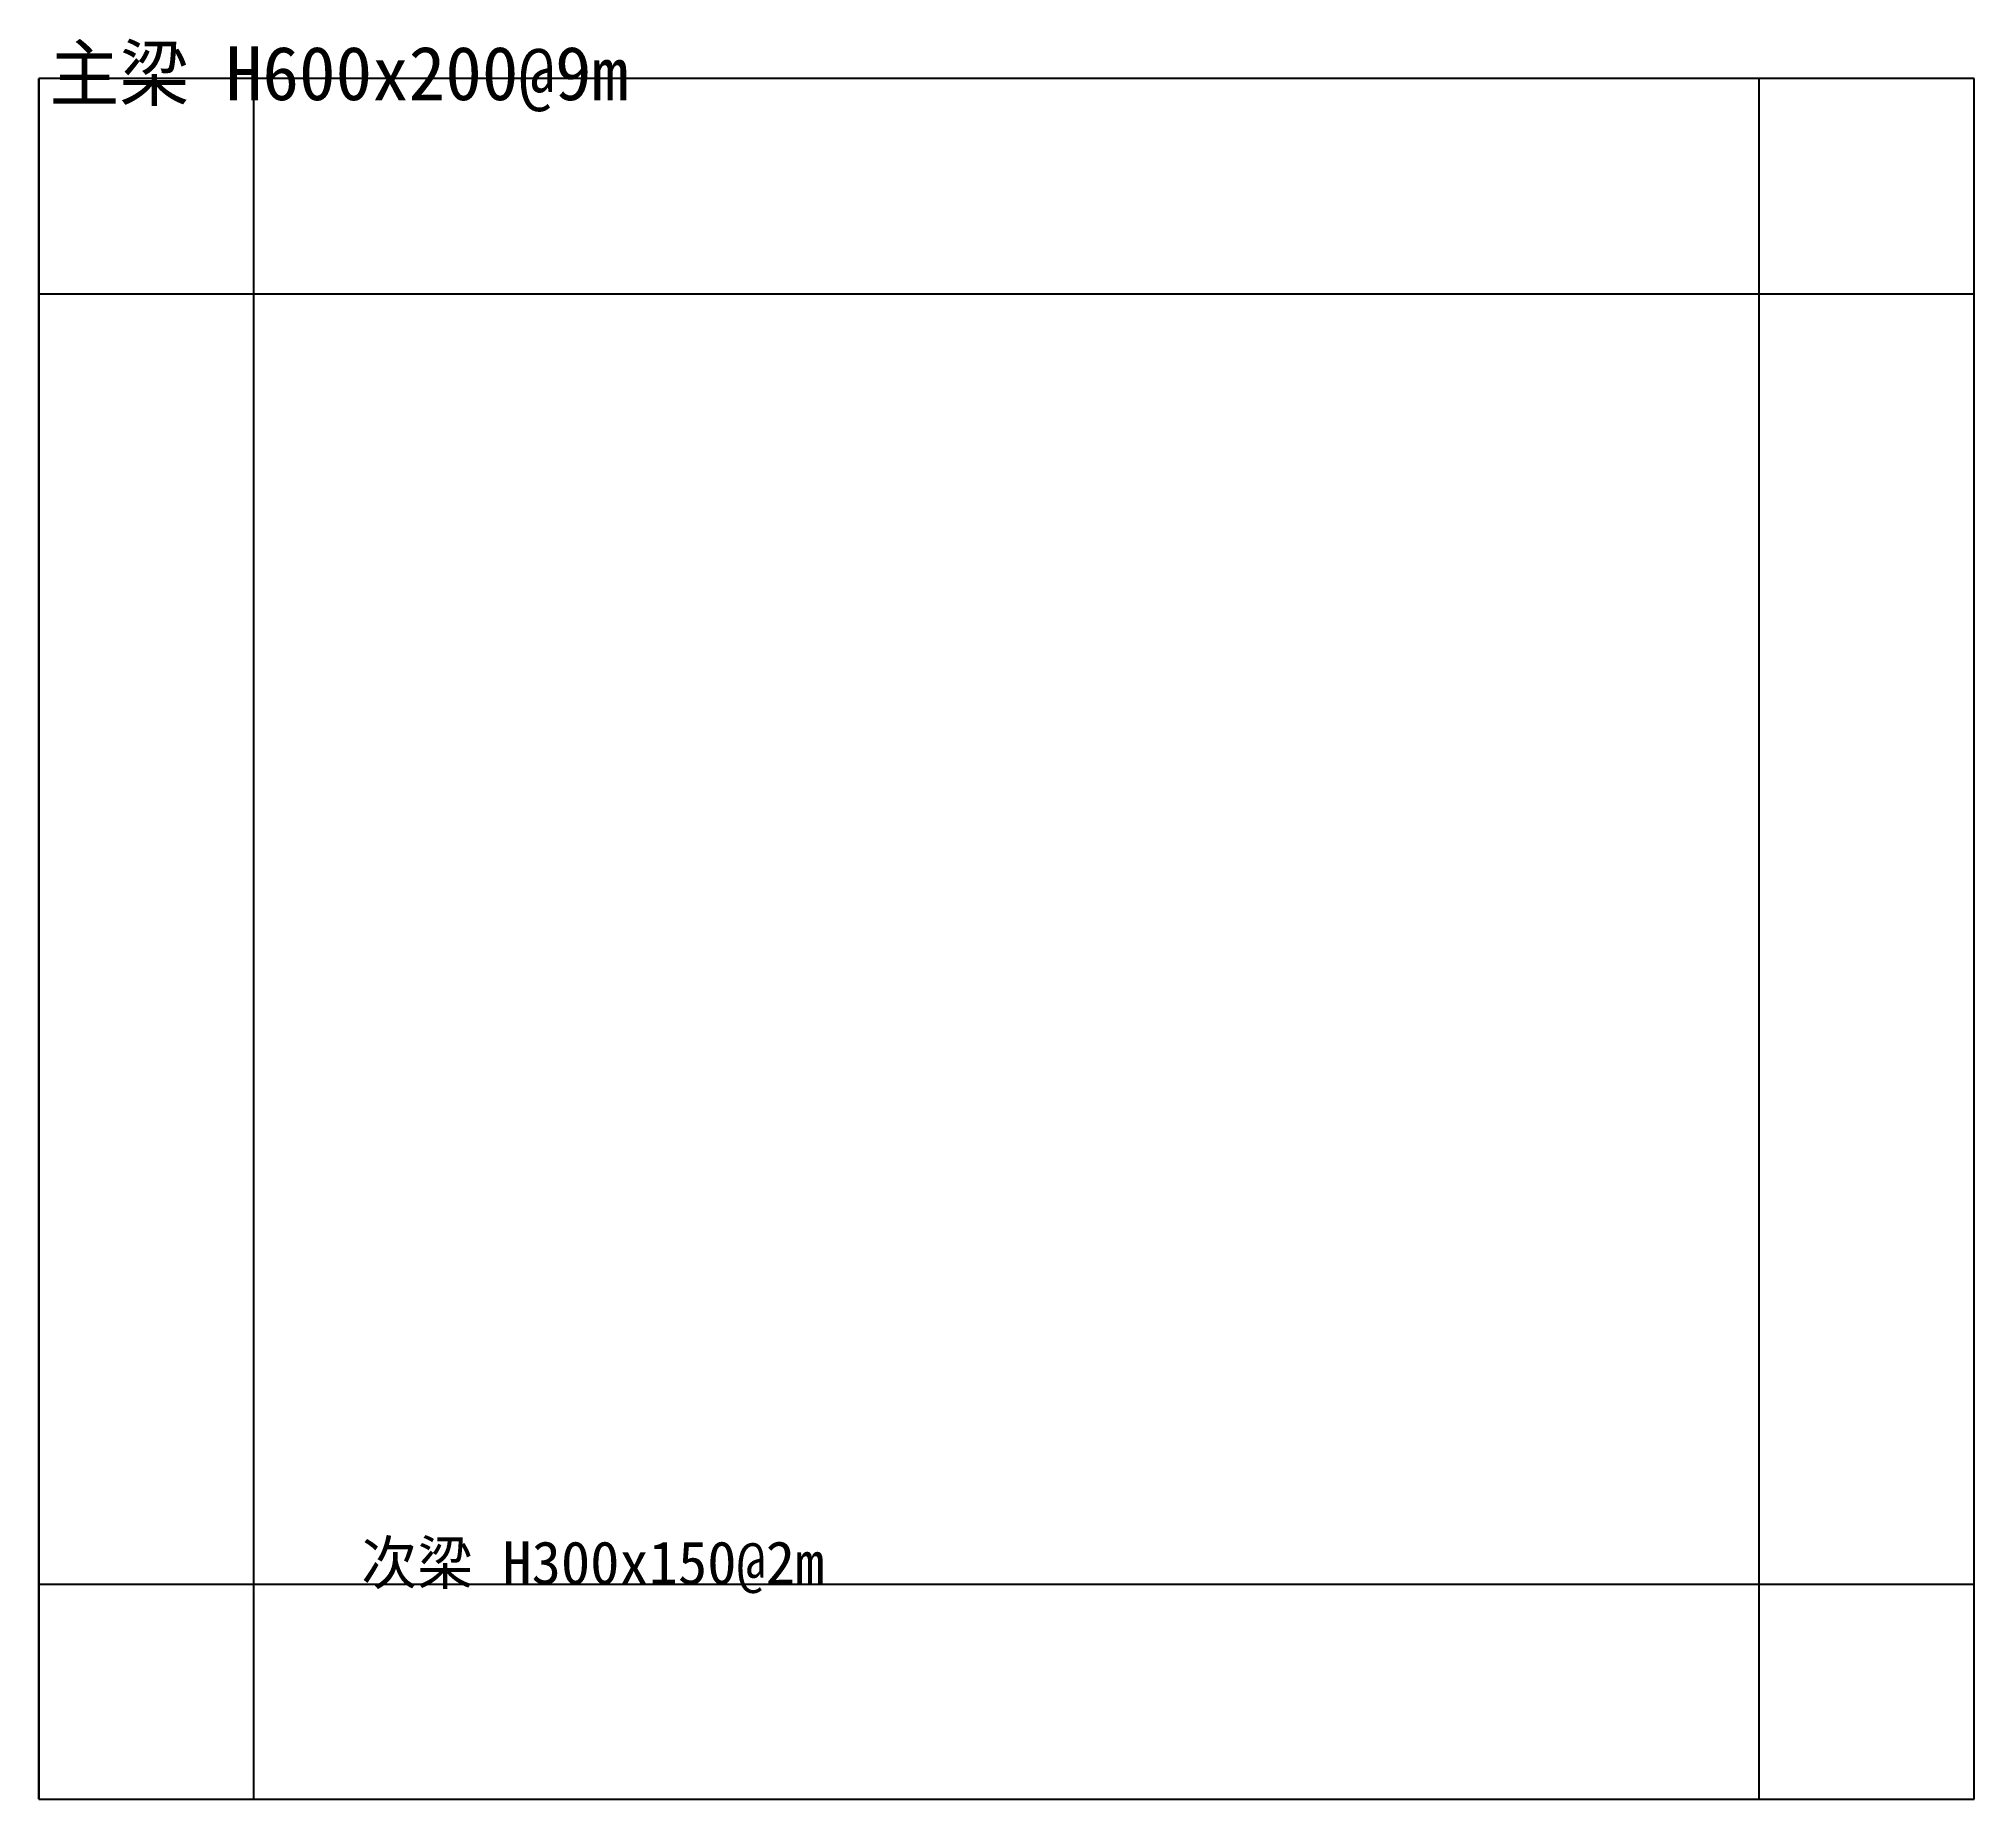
# Model space of a CAD drawing. Extents: x 0 to 9000, y 0 to 8186.
import ezdxf

# ---------------------------------------------------------------- set-up
doc = ezdxf.new("R2010")
doc.units = 0

msp = doc.modelspace()

# ---------------------------------------------------------------- linework, layer by layer
for p, q in [((9000, 8000), (0, 8000)), ((0, 8000), (0, 0)), ((1000, 0), (1000, 8000)), ((8000, 0), (8000, 8000)), ((9000, 0), (9000, 8000)), ((0, 7000), (9000, 7000)), ((0, 1000), (9000, 1000)), ((0, 0), (9000, 0))]:
    msp.add_line(p, q)
at = {"layer": '1'}
for p, q in [((0, 0), (0, 8000)), ((9000, 0), (9000, 8000))]:
    msp.add_line(p, q, dxfattribs=at)

# ---------------------------------------------------------------- texts
at = {"layer": '2'}
for s, height, p in [('主梁 H600x200@9m', 250, (50, 7900)), ('次梁 H300x150@2m', 200, (1500, 1000))]:
    msp.add_text(s, height=height, dxfattribs=at).set_placement(p)

doc.saveas('drawing.dxf')
